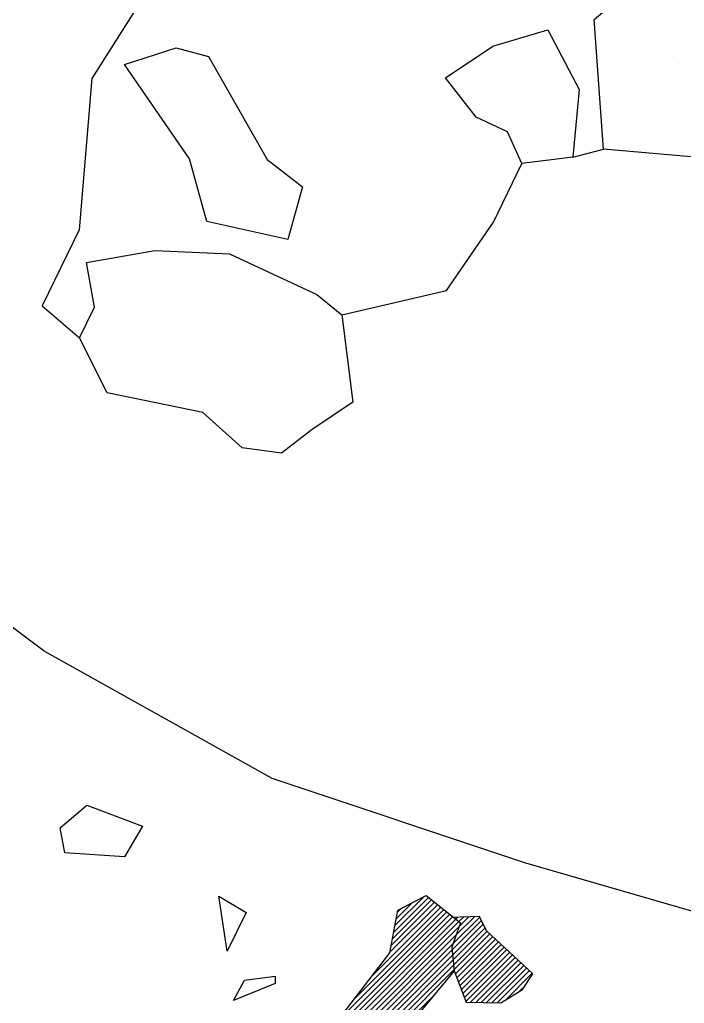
# Model space of a CAD drawing. Header units: metres. Extents: x 1.93 to 3.41, y -19.08 to -16.26.
# Drawn here: x 2.539 to 2.97, y -17.94 to -17.301 of the extents above; entities that cross this region are included whole.
import ezdxf

# ---------------------------------------------------------------- set-up
doc = ezdxf.new("R2010")
doc.units = ezdxf.units.M
doc.header["$LTSCALE"] = 25
doc.header["$MEASUREMENT"] = 0
doc.linetypes.add('GESTRICHELT', pattern=[0.75, 0.5, -0.25])
doc.layers.get('0').update_dxf_attribs({"linetype": 'CONTINUOUS'})
for name, color, linetype in [('BEFUND_UNSICHER', 1, 'GESTRICHELT'), ('KNOCHEN', 2, 'CONTINUOUS'), ('KNOCHENSCHRAFF', 2, 'CONTINUOUS'), ('STEINE', 4, 'CONTINUOUS'), ('STEINESCHRAFF', 4, 'CONTINUOUS')]:
    doc.layers.add(name, color=color, linetype=linetype)

# ---------------------------------------------------------------- blocks, each defined once
blk = doc.blocks.new('*X8')
at = {"color": 0}
for p, q in [((278.001, -1790.286), (280.823, -1787.465)), ((278.082, -1789.852), (280.626, -1787.308)), ((278.162, -1789.418), (280.429, -1787.151)), ((278.242, -1788.984), (280.143, -1787.084)), ((278.323, -1788.551), (279.394, -1787.479)), ((274.483, -1795.219), (281.611, -1788.091)), ((275.651, -1793.697), (281.414, -1787.934)), ((276.82, -1792.175), (281.217, -1787.778)), ((277.921, -1790.72), (281.02, -1787.621)), ((278.403, -1788.117), (278.645, -1787.875)), ((270.005, -1801.111), (282.398, -1788.717)), ((271.112, -1799.651), (282.201, -1788.561)), ((272.219, -1798.19), (282.004, -1788.404)), ((273.325, -1796.73), (281.807, -1788.248)), ((281.966, -1790.564), (283.867, -1788.663)), ((282.037, -1790.139), (283.75, -1788.427)), ((282.201, -1788.561), (282.325, -1788.437)), ((282.232, -1789.591), (283.416, -1788.407)), ((282.398, -1788.717), (282.689, -1788.427)), ((282.426, -1789.043), (283.052, -1788.417)), ((268.898, -1802.571), (282.426, -1789.043)), ((281.998, -1790.885), (283.985, -1788.898)), ((282.031, -1791.207), (284.103, -1789.134)), ((282.063, -1791.528), (284.236, -1789.355)), ((268.472, -1803.351), (282.232, -1789.591)), ((282.095, -1791.849), (284.419, -1789.526)), ((282.177, -1792.121), (284.602, -1789.696)), ((282.274, -1792.378), (284.785, -1789.867)), ((282.37, -1792.635), (284.968, -1790.037)), ((268.169, -1804.007), (282.037, -1790.139)), ((268.196, -1804.334), (281.966, -1790.564)), ((282.466, -1792.892), (285.151, -1790.208)), ((282.563, -1793.149), (285.334, -1790.378)), ((282.659, -1793.406), (285.517, -1790.549)), ((268.293, -1804.591), (281.998, -1790.885)), ((268.389, -1804.848), (282.031, -1791.207)), ((282.756, -1793.663), (285.7, -1790.719)), ((282.852, -1793.92), (285.883, -1790.89)), ((283.158, -1793.969), (286.066, -1791.061)), ((283.503, -1793.976), (286.249, -1791.231)), ((275.286, -1798.305), (282.063, -1791.528)), ((275.594, -1798.351), (282.095, -1791.849)), ((283.849, -1793.984), (286.432, -1791.402)), ((284.195, -1793.992), (286.615, -1791.572)), ((284.541, -1794), (286.798, -1791.743)), ((284.886, -1794.008), (286.981, -1791.913)), ((285.422, -1793.826), (287.164, -1792.084)), ((286.322, -1793.279), (286.704, -1792.897)), ((275.902, -1798.396), (280.763, -1793.535))]:
    blk.add_line(p, q, dxfattribs=at)
blk = doc.blocks.new('*X15')
at = {"color": 0}
for p, q in [((286.875, -1731.25), (286.875, -1731.25)), ((288.125, -1731.25), (288.125, -1731.25)), ((291.875, -1731.25), (291.875, -1731.25)), ((293.125, -1731.25), (293.125, -1731.25)), ((294.375, -1731.25), (294.375, -1731.25)), ((295.625, -1731.25), (295.625, -1731.25)), ((296.875, -1731.25), (296.875, -1731.25)), ((283.75, -1732.5), (283.75, -1732.5)), ((285, -1732.5), (285, -1732.5)), ((286.25, -1732.5), (286.25, -1732.5)), ((287.5, -1732.5), (287.5, -1732.5)), ((288.75, -1732.5), (288.75, -1732.5)), ((292.5, -1732.5), (292.5, -1732.5)), ((293.75, -1732.5), (293.75, -1732.5)), ((295, -1732.5), (295, -1732.5)), ((296.25, -1732.5), (296.25, -1732.5)), ((281.875, -1733.75), (281.875, -1733.75)), ((283.125, -1733.75), (283.125, -1733.75)), ((284.375, -1733.75), (284.375, -1733.75)), ((285.625, -1733.75), (285.625, -1733.75)), ((286.875, -1733.75), (286.875, -1733.75)), ((288.125, -1733.75), (288.125, -1733.75)), ((289.375, -1733.75), (289.375, -1733.75)), ((291.875, -1733.75), (291.875, -1733.75)), ((293.125, -1733.75), (293.125, -1733.75)), ((294.375, -1733.75), (294.375, -1733.75)), ((295.625, -1733.75), (295.625, -1733.75)), ((296.875, -1733.75), (296.875, -1733.75)), ((282.5, -1735), (282.5, -1735)), ((283.75, -1735), (283.75, -1735)), ((285, -1735), (285, -1735)), ((286.25, -1735), (286.25, -1735)), ((287.5, -1735), (287.5, -1735)), ((288.75, -1735), (288.75, -1735)), ((290, -1735), (290, -1735)), ((292.5, -1735), (292.5, -1735)), ((293.75, -1735), (293.75, -1735)), ((295, -1735), (295, -1735)), ((296.25, -1735), (296.25, -1735)), ((284.375, -1736.25), (284.375, -1736.25)), ((285.625, -1736.25), (285.625, -1736.25)), ((286.875, -1736.25), (286.875, -1736.25)), ((288.125, -1736.25), (288.125, -1736.25)), ((289.375, -1736.25), (289.375, -1736.25)), ((291.875, -1736.25), (291.875, -1736.25)), ((293.125, -1736.25), (293.125, -1736.25)), ((294.375, -1736.25), (294.375, -1736.25)), ((295.625, -1736.25), (295.625, -1736.25)), ((296.875, -1736.25), (296.875, -1736.25)), ((286.25, -1737.5), (286.25, -1737.5)), ((287.5, -1737.5), (287.5, -1737.5)), ((288.75, -1737.5), (288.75, -1737.5)), ((292.5, -1737.5), (292.5, -1737.5)), ((293.75, -1737.5), (293.75, -1737.5)), ((295, -1737.5), (295, -1737.5)), ((296.25, -1737.5), (296.25, -1737.5)), ((286.875, -1738.75), (286.875, -1738.75)), ((288.125, -1738.75), (288.125, -1738.75)), ((289.375, -1738.75), (289.375, -1738.75)), ((294.375, -1738.75), (294.375, -1738.75)), ((295.625, -1738.75), (295.625, -1738.75)), ((296.875, -1738.75), (296.875, -1738.75))]:
    blk.add_line(p, q, dxfattribs=at)

msp = doc.modelspace()

# ---------------------------------------------------------------- linework, layer by layer
at = {"layer": 'BEFUND_UNSICHER', "flags": 128}
for points in [[(2.63107, -17.26737), (2.58539, -17.33935), (2.57715, -17.43762), (2.55318, -17.48699), (2.57749, -17.5078)], [(3.17017, -17.91406), (3.06859, -17.90744), (2.86746, -17.84926), (2.70258, -17.79415), (2.55454, -17.71147), (2.37689, -17.57979), (2.24824, -17.44606), (2.06038, -17.3251)], [(2.74798, -17.49298), (2.81594, -17.47705), (2.84653, -17.43277), (2.86487, -17.39445)]]:
    msp.add_lwpolyline(points, dxfattribs=at)
at = {"layer": 'BEFUND_UNSICHER'}
msp.add_lwpolyline([(2.89805, -17.39036), (2.91795, -17.38525)], dxfattribs=at)
at = {"layer": 'KNOCHEN'}
for points in [[(2.73527, -17.96464), (2.77916, -17.90747), (2.78426, -17.8799), (2.80264, -17.8702), (2.8251, -17.88806), (2.81949, -17.90389), (2.82102, -17.9192), (2.76641, -17.98506), (2.75262, -17.98302), (2.74701, -17.9922), (2.7562, -17.99731), (2.70414, -18.05959), (2.69444, -18.07133)], [(2.82102, -17.9192), (2.82868, -17.93962), (2.85114, -17.94013), (2.86543, -17.93145), (2.87207, -17.92124), (2.84195, -17.89317), (2.83735, -17.88398), (2.81897, -17.88449)]]:
    msp.add_lwpolyline(points, dxfattribs=at)
at = {"layer": 'STEINE'}
for points in [[(2.91795, -17.38525), (2.91182, -17.30103), (2.96899, -17.25253), (2.994, -17.28111), (3.00523, -17.28571), (3.02463, -17.31276), (2.98738, -17.39137), (2.91795, -17.38525)], [(2.81535, -17.33881), (2.84597, -17.31839), (2.8817, -17.30767), (2.90213, -17.34646), (2.89805, -17.39036), (2.86487, -17.39445), (2.85568, -17.37403), (2.83526, -17.36433), (2.81535, -17.33881)], [(2.66018, -17.43224), (2.64894, -17.39141), (2.60657, -17.33015), (2.64026, -17.31943), (2.66119, -17.32504), (2.69948, -17.39191), (2.72245, -17.40977), (2.71276, -17.44398), (2.66018, -17.43224)], [(2.59536, -17.54353), (2.57749, -17.5078), (2.58719, -17.48789), (2.58208, -17.45879), (2.62649, -17.45113), (2.67498, -17.45317), (2.73165, -17.47971), (2.74798, -17.49298), (2.75513, -17.54964), (2.72859, -17.56751), (2.70869, -17.58282), (2.68316, -17.57925), (2.65764, -17.55628), (2.59536, -17.54353)], [(2.60662, -17.84521), (2.56782, -17.84266), (2.56476, -17.82632), (2.58211, -17.81152), (2.61836, -17.8253), (2.60662, -17.84521)], [(2.6735, -17.90645), (2.66788, -17.87072), (2.68574, -17.88144), (2.6735, -17.90645)], [(2.67758, -17.93861), (2.68473, -17.92534), (2.70464, -17.92279), (2.70464, -17.92738), (2.67758, -17.93861)]]:
    msp.add_lwpolyline(points, dxfattribs=at)

# ---------------------------------------------------------------- block references
at = {"layer": 'KNOCHENSCHRAFF', "xscale": 0.01, "yscale": 0.01, "zscale": 0.01}
msp.add_blockref('*X8', (0, 0), dxfattribs=at)
at = {"layer": 'STEINESCHRAFF', "xscale": 0.01, "yscale": 0.01, "zscale": 0.01}
msp.add_blockref('*X15', (0, 0), dxfattribs=at)

doc.saveas('drawing.dxf')
